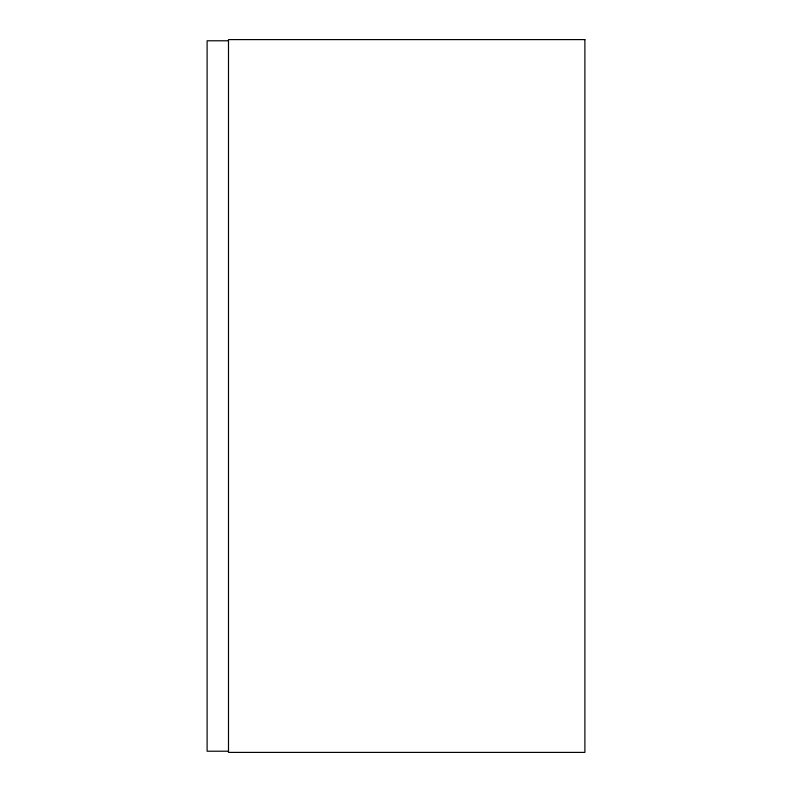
<?xml version="1.0" encoding="UTF-8"?>
<svg xmlns="http://www.w3.org/2000/svg" width="792" height="792" viewBox="0 0 792 792"><rect width="100%" height="100%" fill="white"/><g stroke="black" fill="none" stroke-linecap="round" stroke-linejoin="round"><path stroke-width="1.19" d="M228.492 40.788L207.108 40.788L207.108 751.212L228.492 751.212M584.892 39.6L228.492 39.6L228.492 752.4L584.892 752.4L584.892 39.6"/></g></svg>
